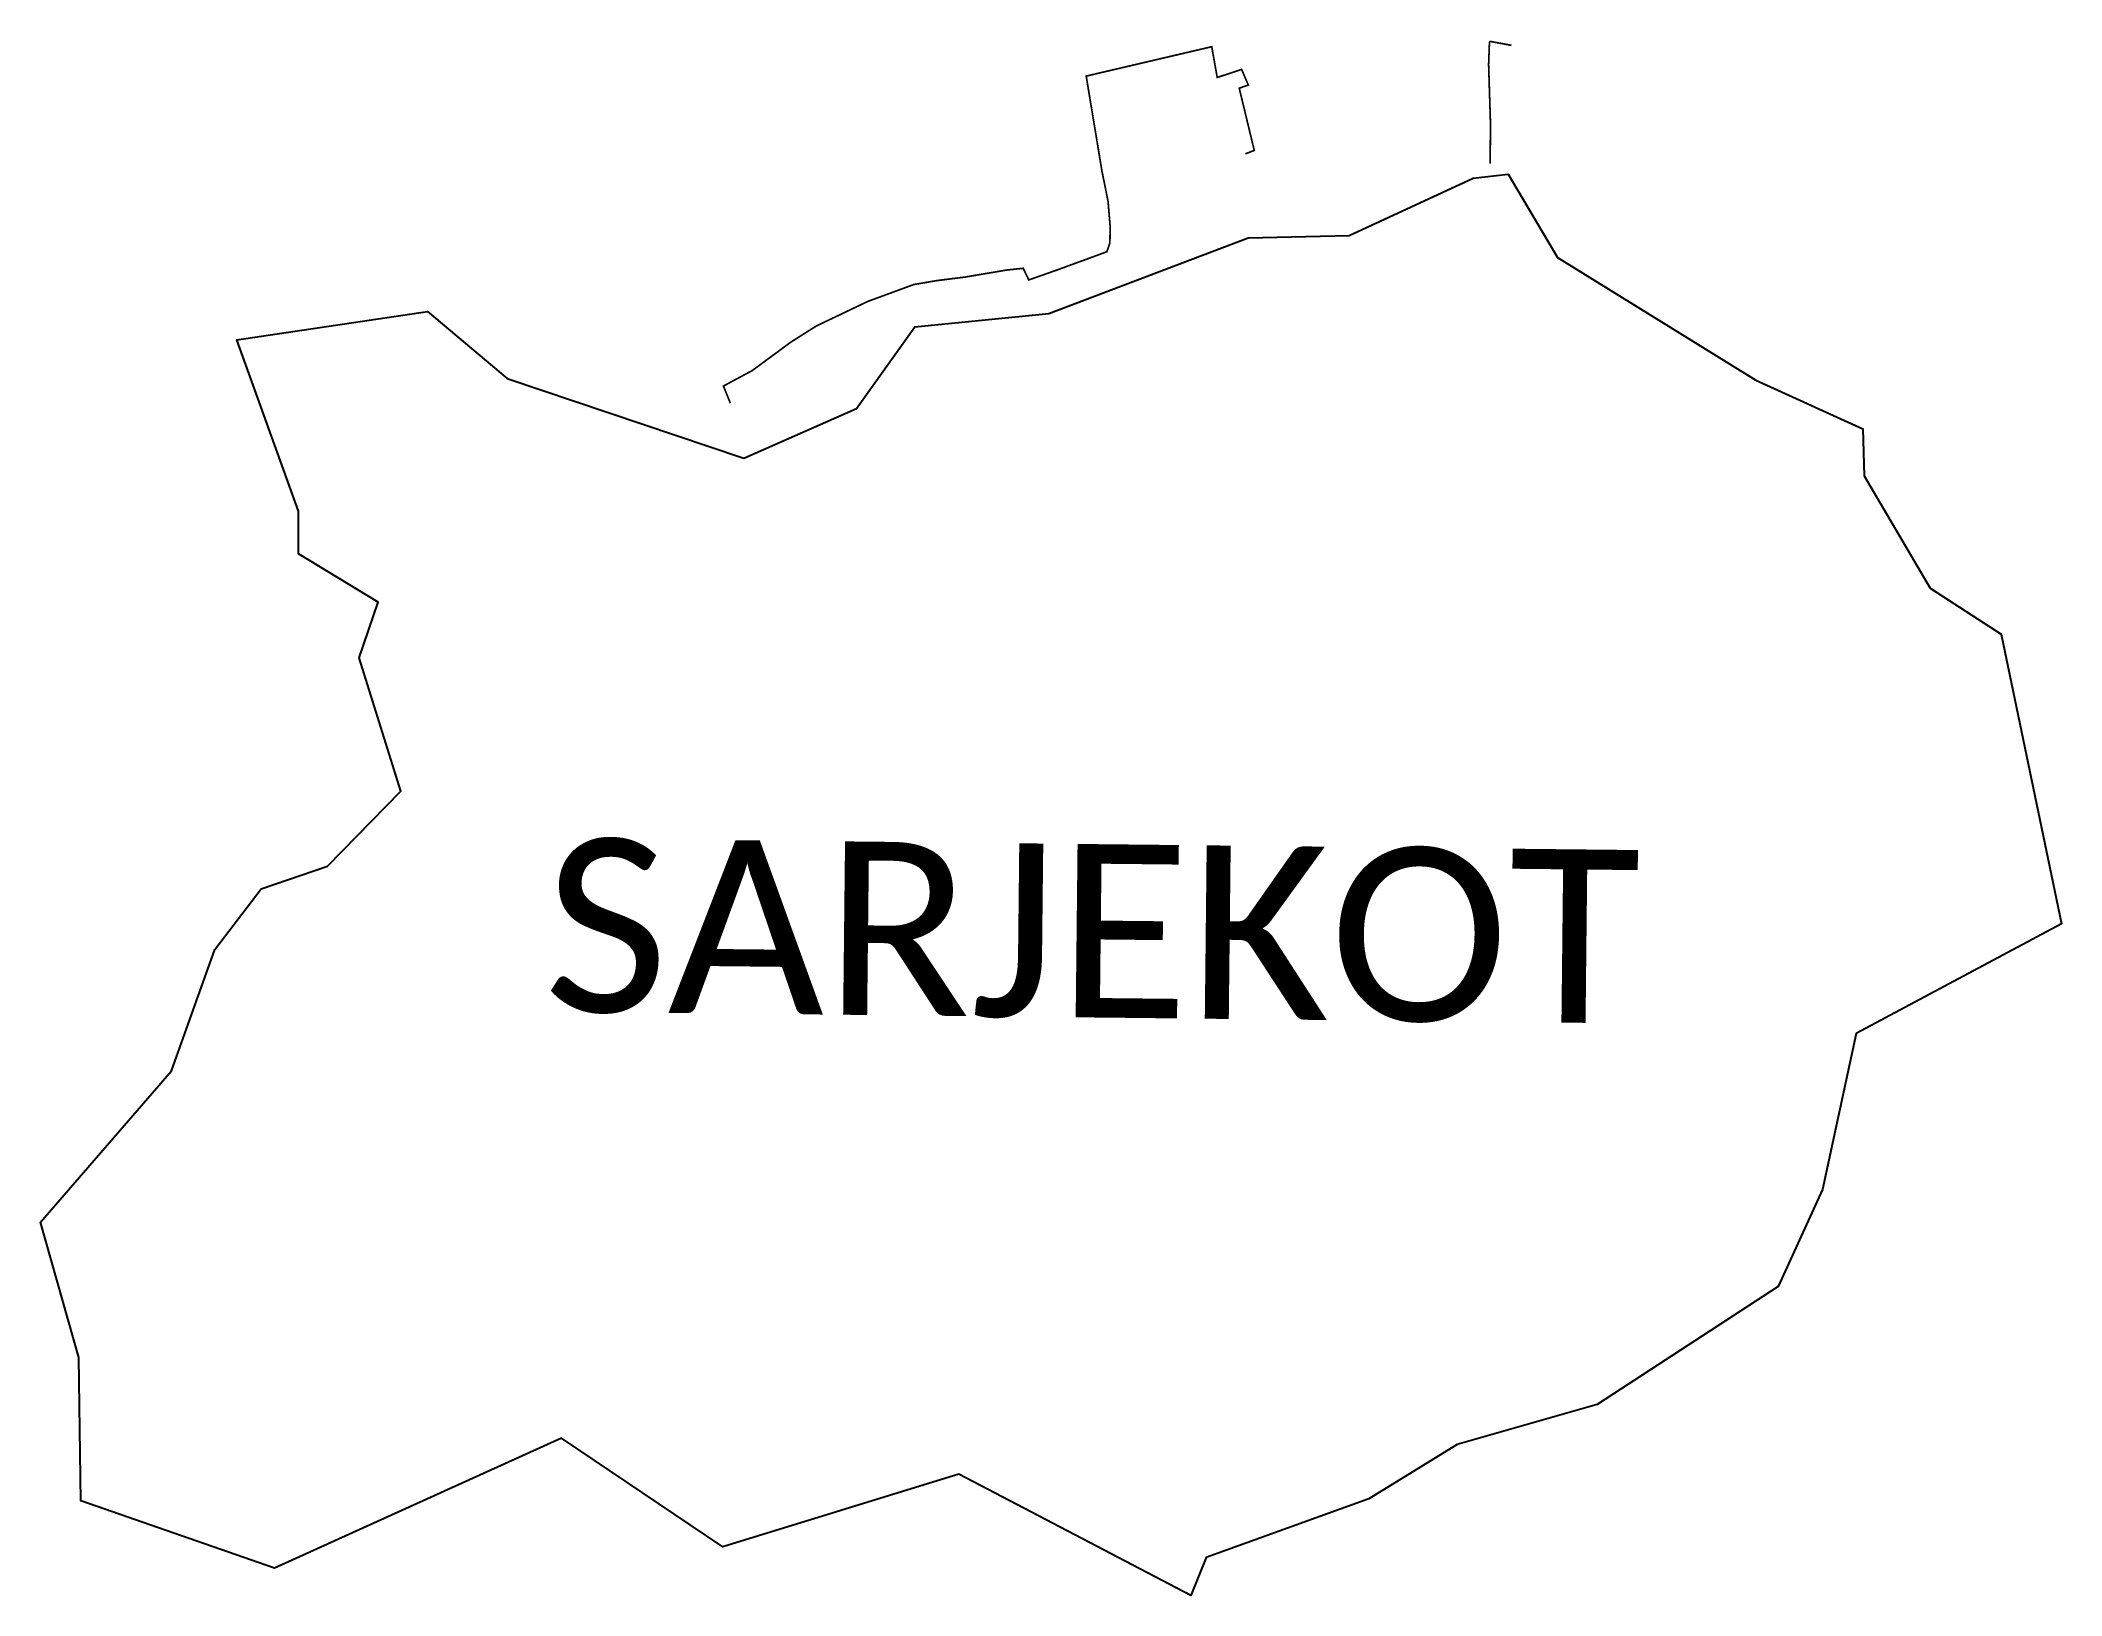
# Model space of a CAD drawing. Header units: metres. Extents: x 334982 to 336165, y 1778305 to 1779215.
import ezdxf

# ---------------------------------------------------------------- set-up
doc = ezdxf.new("R2010")
doc.units = ezdxf.units.M
for name, color, linetype in [('SEAWALL', 170, 'Continuous'), ('village', 3, 'Continuous'), ('VILLAGE NAME', 250, 'Continuous')]:
    doc.layers.add(name, color=color, linetype=linetype)
doc.styles.get("Standard").update_dxf_attribs({"font": 'calibri.ttf'})

msp = doc.modelspace()

# ---------------------------------------------------------------- linework, layer by layer
at = {"layer": 'SEAWALL', "color": 30, "const_width": 1, "flags": 128}
for points in [[(335386.1, 1779002.5), (335382, 1779012.6), (335398.8, 1779021.6), (335421.5, 1779038.3), (335436.5, 1779047.8), (335466.5, 1779062.1), (335493.4, 1779072), (335506.9, 1779074.3), (335523.6, 1779076.4), (335547.9, 1779080.5), (335557.5, 1779081.5), (335560.8, 1779074.7), (335578.1, 1779080.8), (335606.5, 1779091.2), (335608.3, 1779096.5), (335608.4, 1779106.2), (335607.2, 1779120.6), (335603.6, 1779138.5), (335594.4, 1779194), (335667.9, 1779211.2), (335671.1, 1779193.2), (335685.4, 1779197.9), (335689.3, 1779188.8), (335684, 1779186.9), (335692.8, 1779150.5), (335687.6, 1779148.5)], [(335830.9, 1779142.7), (335831.1, 1779165.9), (335830, 1779200.8), (335830.5, 1779213.9), (335831, 1779214.3), (335843.4, 1779212)]]:
    msp.add_lwpolyline(points, dxfattribs=at)
at = {"layer": 'village', "color": 3, "true_color": 0x00ff00}
msp.add_polyline3d([(336165.4, 1778697.8, 0), (336045.2, 1778633.6, 0), (336025.5, 1778542.3, 0), (335999.6, 1778485.6, 0), (335893.6, 1778416.6, 0), (335811.6, 1778393.1, 0), (335759.9, 1778361.3, 0), (335664.6, 1778327, 0), (335655.7, 1778304.7, 0), (335519.8, 1778375.7, 0), (335381.6, 1778333.2, 0), (335287.2, 1778396.9, 0), (335119.1, 1778320.8, 0), (335005.8, 1778360.1, 0), (335004.6, 1778444, 0), (334982.1, 1778523.2, 0), (335058.8, 1778611.8, 0), (335084.3, 1778682.8, 0), (335111.3, 1778718.3, 0), (335150.3, 1778731.6, 0), (335193.2, 1778775.5, 0), (335168.8, 1778853.5, 0), (335179.9, 1778886.1, 0), (335133.2, 1778914.4, 0), (335133.3, 1778939.4, 0), (335097.2, 1779039.7, 0), (335208.8, 1779056.3, 0), (335255.3, 1779017, 0), (335394, 1778970.4, 0), (335459.9, 1778999.4, 0), (335494, 1779047.3, 0), (335572.6, 1779055.1, 0), (335689.2, 1779099.3, 0), (335748.3, 1779100.7, 0), (335820.9, 1779134.2, 0), (335841.4, 1779136.6, 0), (335870.3, 1779087.8, 0), (335986.4, 1779016.1, 0), (336049, 1778987.6, 0), (336049.8, 1778960.1, 0), (336088.5, 1778894.3, 0), (336130, 1778867.4, 0)], close=True, dxfattribs=at)

# ---------------------------------------------------------------- texts
at = {"layer": 'VILLAGE NAME', "insert": (335277.7, 1778748), "char_height": 101.468, "attachment_point": 1, "rotation": 359.3742}
msp.add_mtext_dynamic_manual_height_columns('{\\fCalibri|b0|i0|c0|p34;SARJEKOT}', width=1001.265, gutter_width=507.3, heights=[0], dxfattribs=at)

doc.saveas('drawing.dxf')
